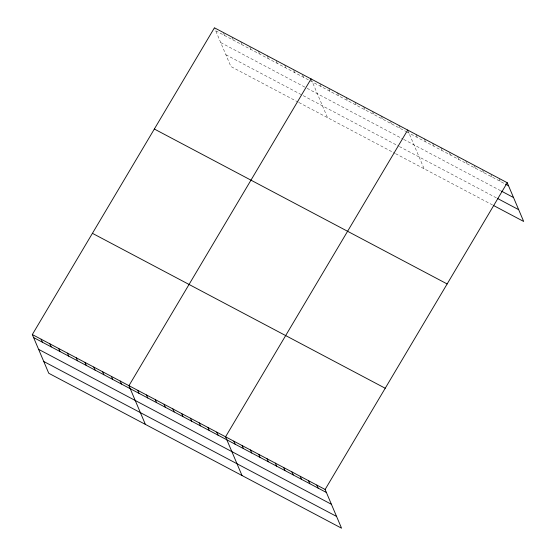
<?xml version="1.0" encoding="UTF-8"?>
<svg xmlns="http://www.w3.org/2000/svg" width="556" height="556" viewBox="0 0 556 556"><rect width="100%" height="100%" fill="white"/><g stroke="black" fill="none" stroke-linecap="round" stroke-linejoin="round"><path stroke-width="0.42" stroke-dasharray="2.78 2.08" d="M215.721 30.816L309.414 80.391M310.151 80.78L406.04 131.515M406.77 131.904L504.751 183.744M220.725 42.597L306.363 87.911M307.1 88.3L402.989 139.042M403.719 139.424L501.456 191.139M225.875 54.738L398.624 146.145M399.361 146.534L496.8 198.096M298.218 102.151L230.879 66.518L214.442 27.8M298.954 102.54L394.843 153.282M395.573 153.664L492.755 205.088M499.267 179.095L500.226 181.353M490.969 174.702L491.928 176.961M482.671 170.31L483.63 172.575M474.379 165.924L475.338 168.183M465.761 160.781L467.04 163.791M457.783 157.146L458.742 159.405M449.491 152.754L450.45 155.013M440.873 147.611L442.152 150.627M432.575 143.219L433.854 146.235M424.284 138.833L425.562 141.843M415.985 134.441L417.264 137.457M407.687 130.055L424.124 168.774M398.902 125.406L400.181 128.415M390.437 121.507L391.396 123.773M381.34 116.107L382.618 119.123M372.555 111.464L373.834 114.473M363.77 106.815L365.049 109.824M354.985 102.165L356.264 105.181M346.2 97.515L347.479 100.532M337.416 92.873L338.694 95.882M328.95 88.974L329.91 91.233M320.166 84.324L321.125 86.59M311.068 78.924L327.498 117.65M302.603 75.032L303.562 77.291M293.818 70.383L294.777 72.641M284.714 64.983L285.993 67.999M276.249 61.09L277.208 63.349M267.144 55.69L268.423 58.7M258.359 51.041L259.638 54.05M249.894 47.142L250.853 49.408M240.79 41.742L242.075 44.758M232.012 37.099L233.291 40.108M223.547 33.2L224.506 35.459"/><path stroke-width="0.83" d="M32.324 334.552L325.121 489.482L341.558 528.2L48.761 373.271L32.324 334.552L214.442 27.8L507.239 182.729L523.676 221.448L493.506 205.484M311.068 78.924L128.95 385.676L145.387 424.395M407.687 130.055L225.569 436.801L242.006 475.526M325.121 489.482L507.239 182.729M505.501 184.147L508.518 185.739M501.456 191.139L513.522 197.526M497.557 198.492L518.672 209.668M154.346 129.027L447.142 283.956M92.421 233.325L385.225 388.255M33.603 337.561L326.4 492.491M38.607 349.349L331.404 504.278M43.757 361.49L336.554 516.42M316.83 485.089L318.108 488.105M308.531 480.704L309.81 483.713M300.233 476.311L301.512 479.328M291.942 471.919L293.22 474.935M283.643 467.533L284.922 470.543M275.345 463.141L276.624 466.157M267.054 458.756L268.333 461.765M258.755 454.363L260.034 457.373M250.457 449.971L251.736 452.987M242.166 445.585L243.445 448.595M233.867 441.193L235.146 444.209M216.784 432.158L218.063 435.167M208.007 427.508L209.285 430.525M199.222 422.859L200.501 425.875M190.437 418.209L191.716 421.226M181.652 413.567L182.931 416.576M172.867 408.917L174.146 411.933M164.083 404.268L165.361 407.284M155.298 399.618L156.577 402.634M146.513 394.975L147.792 397.985M137.735 390.326L139.014 393.342M120.165 381.027L121.444 384.043M111.381 376.384L112.659 379.394M102.596 371.735L103.875 374.751M93.811 367.085L95.09 370.101M85.026 362.436L86.305 365.452M76.242 357.793L77.52 360.802M67.457 353.143L68.742 356.16M58.679 348.494L59.958 351.51M49.894 343.844L51.173 346.861M41.109 339.202L42.388 342.211"/></g></svg>
